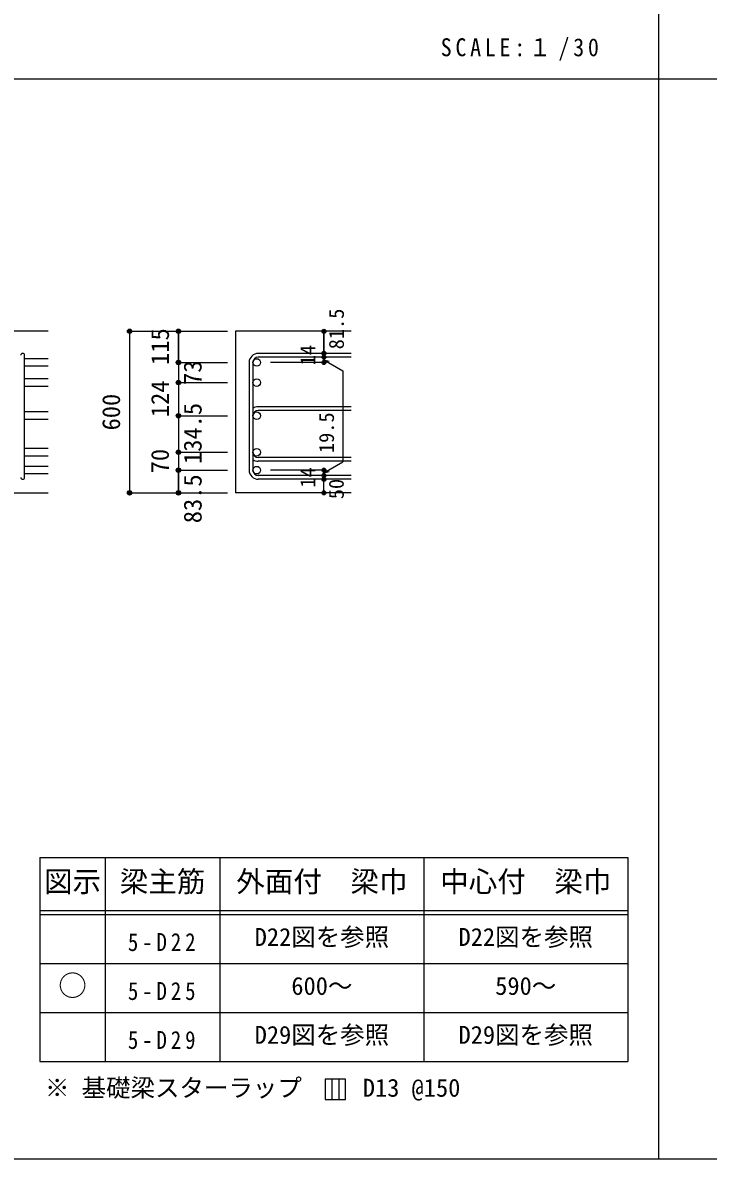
# Model space of a CAD drawing. Units: millimetres at full size, sheet at 1:30, with parts at other scales. Extents: x -5973 to 5954, y -4195 to 4201.
# Drawn here: x -3464 to -942, y -4195 to -15 of the extents above; entities that cross this region are included whole.
import ezdxf
from ezdxf.enums import TextEntityAlignment as Align

# ---------------------------------------------------------------- set-up
doc = ezdxf.new("R2010")
doc.units = ezdxf.units.MM
doc.header["$LTSCALE"] = 30
doc.header["$PDMODE"] = 32
doc.header["$PDSIZE"] = 15
for name, color, linetype in [('0-1', 2, 'Continuous'), ('0-5', 7, 'Continuous'), ('0-6', 7, 'Continuous'), ('0-D', 4, 'Continuous'), ('6-7_文字', 7, 'Continuous'), ('6-E_枠', 7, 'Continuous'), ('F-0_枠', 6, 'Continuous')]:
    doc.layers.add(name, color=color, linetype=linetype)
doc.styles.add('ＭＳ ゴシック', font='')
doc.styles.get('ＭＳ ゴシック').set_extended_font_data('MS Gothic')

msp = doc.modelspace()

# ---------------------------------------------------------------- linework, layer by layer
at = {"layer": '0-1'}
for p, q in [((-3370.8, -1149.89), (-4820.8, -1149.89)), ((-2255.8, -1149.89), (-2680.8, -1149.89)), ((-2680.8, -1149.89), (-2680.8, -1744.32)), ((-3770.8, -1744.32), (-3370.8, -1744.32)), ((-2255.8, -1744.32), (-2680.8, -1744.32))]:
    msp.add_line(p, q, dxfattribs=at)
at = {"layer": '0-5'}
for p, q in [((-3370.8, -1250.82), (-3456.8, -1250.82)), ((-3370.8, -1278.82), (-3456.8, -1278.82)), ((-3370.8, -1324.82), (-3456.8, -1324.82)), ((-3370.8, -1352.82), (-3456.8, -1352.82)), ((-3370.8, -1446.82), (-3456.8, -1446.82)), ((-3370.8, -1474.82), (-3456.8, -1474.82)), ((-3370.8, -1580.82), (-3456.8, -1580.82)), ((-3370.8, -1608.82), (-3456.8, -1608.82)), ((-3370.8, -1646.82), (-3456.8, -1646.82)), ((-3370.8, -1674.82), (-3456.8, -1674.82))]:
    msp.add_line(p, q, dxfattribs=at)
at = {"layer": '0-5', "color": 3}
for centre in [(-2602.8, -1264.82), (-2602.8, -1338.82), (-2602.8, -1460.82), (-2602.8, -1594.82), (-2602.8, -1594.82), (-2602.8, -1660.82), (-2602.8, -1660.82)]:
    msp.add_circle(centre, 14, dxfattribs=at)
at = {"layer": '0-6'}
for p, q in [((-3456.8, -1687.32), (-3456.8, -1238.32)), ((-2255.8, -1231.32), (-2597.3, -1231.32)), ((-2255.8, -1245.32), (-2597.3, -1245.32)), ((-2630.8, -1264.82), (-2630.8, -1660.82)), ((-2616.8, -1264.82), (-2616.8, -1660.82)), ((-2255.8, -1427.32), (-2597.3, -1427.32)), ((-2255.8, -1441.32), (-2597.3, -1441.32)), ((-2255.8, -1614.32), (-2597.3, -1614.32)), ((-2255.8, -1628.32), (-2597.3, -1628.32)), ((-2255.8, -1680.32), (-2597.3, -1680.32)), ((-2255.8, -1694.32), (-2597.3, -1694.32))]:
    msp.add_line(p, q, dxfattribs=at)
for centre, radius, start, end in [((-3463.8, -1238.32), 7, 0, 180), ((-2597.3, -1264.82), 33.5, 90, 180), ((-2597.3, -1264.82), 19.5, 90, 180), ((-2597.3, -1460.82), 33.5, 90, 125.59765), ((-2597.3, -1460.82), 19.5, 90, 180), ((-2597.3, -1594.82), 19.5, 180, 270), ((-2597.3, -1594.82), 33.5, 234.40235, 270), ((-2597.3, -1660.82), 33.5, 180, 270), ((-2597.3, -1660.82), 19.5, 180, 270), ((-3463.8, -1687.32), 7, 180, 0)]:
    msp.add_arc(centre, radius, start, end, dxfattribs=at)
at = {"layer": '0-D'}
for p, q in [((-3070.8, -1149.89), (-2890.8, -1149.89)), ((-3070.8, -1149.89), (-3070.8, -1744.32)), ((-2890.8, -1149.89), (-2710.8, -1149.89)), ((-2890.8, -1149.89), (-2710.8, -1149.89)), ((-2890.8, -1264.82), (-2890.8, -1149.89)), ((-2355.8, -1245.32), (-2355.8, -1231.32)), ((-2355.8, -1245.32), (-2355.8, -1264.82)), ((-2890.8, -1264.82), (-2710.8, -1264.82)), ((-2890.8, -1264.82), (-2890.8, -1343.39)), ((-2890.8, -1264.82), (-2710.8, -1264.82)), ((-2355.8, -1264.82), (-2551.89, -1264.82)), ((-2355.8, -1255.07), (-2336.48, -1260.25)), ((-2355.8, -1255.07), (-2285.74, -1295.52)), ((-2285.74, -1295.52), (-2285.74, -1630.12)), ((-2890.8, -1338.82), (-2710.8, -1338.82)), ((-2890.8, -1460.82), (-2710.8, -1460.82)), ((-2890.8, -1460.82), (-2710.8, -1460.82)), ((-2890.8, -1460.82), (-2710.8, -1460.82)), ((-2890.8, -1594.82), (-2710.8, -1594.82)), ((-2890.8, -1594.82), (-2710.8, -1594.82)), ((-2890.8, -1594.82), (-2710.8, -1594.82)), ((-2355.8, -1670.57), (-2285.74, -1630.12)), ((-2890.8, -1660.82), (-2710.8, -1660.82)), ((-2890.8, -1660.82), (-2710.8, -1660.82)), ((-2890.8, -1660.82), (-2890.8, -1744.32)), ((-2890.8, -1744.32), (-2890.8, -1660.82)), ((-2355.8, -1660.82), (-2551.89, -1660.82)), ((-2355.8, -1680.32), (-2355.8, -1660.82)), ((-2355.8, -1670.57), (-2336.48, -1665.4)), ((-2355.8, -1694.32), (-2355.8, -1680.32)), ((-2355.8, -1744.32), (-2355.8, -1694.32)), ((-3070.8, -1744.32), (-2890.8, -1744.32)), ((-2890.8, -1744.32), (-2710.8, -1744.32))]:
    msp.add_line(p, q, dxfattribs=at)
for points in [[(-3070.8, -1149.89), (-2890.8, -1149.89), (-2890.8, -1264.82)], [(-2355.8, -1149.89), (-2355.8, -1231.32), (-2355.8, -1149.89)], [(-2890.8, -1343.39), (-2890.8, -1660.82), (-2710.8, -1660.82)]]:
    msp.add_lwpolyline(points, dxfattribs=at)
for centre, radius in [((-3070.8, -1149.89), 8), ((-3070.8, -1149.89), 7.2), ((-3070.8, -1149.89), 6.4), ((-3070.8, -1149.89), 5.6), ((-3070.8, -1149.89), 4.8), ((-3070.8, -1149.89), 4), ((-3070.8, -1149.89), 3.2), ((-3070.8, -1149.89), 2.4), ((-3070.8, -1149.89), 1.6), ((-3070.8, -1149.89), 0.8), ((-2890.8, -1149.89), 8), ((-2890.8, -1149.89), 7.2), ((-2890.8, -1149.89), 6.4), ((-2890.8, -1149.89), 5.6), ((-2890.8, -1149.89), 4.8), ((-2890.8, -1149.89), 4), ((-2890.8, -1149.89), 3.2), ((-2890.8, -1149.89), 2.4), ((-2890.8, -1149.89), 1.6), ((-2890.8, -1149.89), 0.8), ((-2355.8, -1149.89), 4), ((-2355.8, -1149.89), 3.6), ((-2355.8, -1149.89), 3.2), ((-2355.8, -1149.89), 2.8), ((-2355.8, -1149.89), 2.4), ((-2355.8, -1149.89), 2), ((-2355.8, -1149.89), 1.6), ((-2355.8, -1149.89), 1.2), ((-2355.8, -1149.89), 0.8), ((-2355.8, -1149.89), 0.4), ((-2355.8, -1231.32), 4), ((-2355.8, -1245.32), 4), ((-2355.8, -1231.32), 3.6), ((-2355.8, -1245.32), 3.6), ((-2355.8, -1231.32), 3.2), ((-2355.8, -1245.32), 3.2), ((-2355.8, -1231.32), 2.8), ((-2355.8, -1245.32), 2.8), ((-2355.8, -1231.32), 2.4), ((-2355.8, -1245.32), 2.4), ((-2355.8, -1231.32), 2), ((-2355.8, -1245.32), 2), ((-2355.8, -1231.32), 1.6), ((-2355.8, -1245.32), 1.6), ((-2355.8, -1231.32), 1.2), ((-2355.8, -1245.32), 1.2), ((-2355.8, -1231.32), 0.8), ((-2355.8, -1245.32), 0.8), ((-2355.8, -1231.32), 0.4), ((-2355.8, -1245.32), 0.4), ((-2890.8, -1264.82), 8), ((-2890.8, -1264.82), 7.2), ((-2890.8, -1264.82), 6.4), ((-2890.8, -1264.82), 5.6), ((-2890.8, -1264.82), 4.8), ((-2890.8, -1264.82), 4), ((-2890.8, -1264.82), 3.2), ((-2890.8, -1264.82), 2.4), ((-2890.8, -1264.82), 1.6), ((-2890.8, -1264.82), 0.8), ((-2355.8, -1264.82), 4), ((-2355.8, -1264.82), 3.6), ((-2355.8, -1264.82), 3.2), ((-2355.8, -1264.82), 2.8), ((-2355.8, -1264.82), 2.4), ((-2355.8, -1264.82), 2), ((-2355.8, -1264.82), 1.6), ((-2355.8, -1264.82), 1.2), ((-2355.8, -1264.82), 0.8), ((-2355.8, -1264.82), 0.4), ((-2890.8, -1338.82), 8), ((-2890.8, -1338.82), 7.2), ((-2890.8, -1338.82), 6.4), ((-2890.8, -1338.82), 5.6), ((-2890.8, -1338.82), 4.8), ((-2890.8, -1338.82), 4), ((-2890.8, -1338.82), 3.2), ((-2890.8, -1338.82), 2.4), ((-2890.8, -1338.82), 1.6), ((-2890.8, -1338.82), 0.8), ((-2890.8, -1460.82), 8), ((-2890.8, -1460.82), 7.2), ((-2890.8, -1460.82), 6.4), ((-2890.8, -1460.82), 5.6), ((-2890.8, -1460.82), 4.8), ((-2890.8, -1460.82), 4), ((-2890.8, -1460.82), 3.2), ((-2890.8, -1460.82), 2.4), ((-2890.8, -1460.82), 1.6), ((-2890.8, -1460.82), 0.8), ((-2890.8, -1594.82), 8), ((-2890.8, -1594.82), 7.2), ((-2890.8, -1594.82), 6.4), ((-2890.8, -1594.82), 5.6), ((-2890.8, -1594.82), 4.8), ((-2890.8, -1594.82), 4), ((-2890.8, -1594.82), 3.2), ((-2890.8, -1594.82), 2.4), ((-2890.8, -1594.82), 1.6), ((-2890.8, -1594.82), 0.8), ((-2890.8, -1660.82), 8), ((-2890.8, -1660.82), 7.2), ((-2890.8, -1660.82), 6.4), ((-2890.8, -1660.82), 5.6), ((-2890.8, -1660.82), 4.8), ((-2890.8, -1660.82), 4), ((-2890.8, -1660.82), 3.2), ((-2890.8, -1660.82), 2.4), ((-2890.8, -1660.82), 1.6), ((-2890.8, -1660.82), 0.8), ((-2355.8, -1660.82), 4), ((-2355.8, -1660.82), 3.6), ((-2355.8, -1660.82), 3.2), ((-2355.8, -1660.82), 2.8), ((-2355.8, -1660.82), 2.4), ((-2355.8, -1660.82), 2), ((-2355.8, -1660.82), 1.6), ((-2355.8, -1660.82), 1.2), ((-2355.8, -1660.82), 0.8), ((-2355.8, -1660.82), 0.4), ((-2355.8, -1680.32), 4), ((-2355.8, -1694.32), 4), ((-2355.8, -1680.32), 3.6), ((-2355.8, -1694.32), 3.6), ((-2355.8, -1680.32), 3.2), ((-2355.8, -1694.32), 3.2), ((-2355.8, -1680.32), 2.8), ((-2355.8, -1694.32), 2.8), ((-2355.8, -1680.32), 2.4), ((-2355.8, -1694.32), 2.4), ((-2355.8, -1680.32), 2), ((-2355.8, -1694.32), 2), ((-2355.8, -1680.32), 1.6), ((-2355.8, -1694.32), 1.6), ((-2355.8, -1680.32), 1.2), ((-2355.8, -1694.32), 1.2), ((-2355.8, -1680.32), 0.8), ((-2355.8, -1694.32), 0.8), ((-2355.8, -1680.32), 0.4), ((-2355.8, -1694.32), 0.4), ((-3070.8, -1744.32), 8), ((-3070.8, -1744.32), 7.2), ((-3070.8, -1744.32), 6.4), ((-3070.8, -1744.32), 5.6), ((-3070.8, -1744.32), 4.8), ((-3070.8, -1744.32), 4), ((-3070.8, -1744.32), 3.2), ((-3070.8, -1744.32), 2.4), ((-3070.8, -1744.32), 1.6), ((-3070.8, -1744.32), 0.8), ((-2890.8, -1744.32), 8), ((-2890.8, -1744.32), 7.2), ((-2890.8, -1744.32), 6.4), ((-2890.8, -1744.32), 5.6), ((-2890.8, -1744.32), 4.8), ((-2890.8, -1744.32), 4), ((-2890.8, -1744.32), 3.2), ((-2890.8, -1744.32), 2.4), ((-2890.8, -1744.32), 1.6), ((-2890.8, -1744.32), 0.8), ((-2355.8, -1744.32), 4), ((-2355.8, -1744.32), 3.6), ((-2355.8, -1744.32), 3.2), ((-2355.8, -1744.32), 2.8), ((-2355.8, -1744.32), 2.4), ((-2355.8, -1744.32), 2), ((-2355.8, -1744.32), 1.6), ((-2355.8, -1744.32), 1.2), ((-2355.8, -1744.32), 0.8), ((-2355.8, -1744.32), 0.4)]:
    msp.add_circle(centre, radius, dxfattribs=at)
at = {"layer": '0-D', "color": 7}
for p in [(-3070.8, -1149.89), (-2890.8, -1149.89), (-2355.8, -1149.89), (-2355.8, -1231.32), (-2355.8, -1245.32), (-2890.8, -1264.82), (-2355.8, -1264.82), (-2890.8, -1338.82), (-2890.8, -1460.82), (-2890.8, -1594.82), (-2890.8, -1660.82), (-2355.8, -1660.82), (-2355.8, -1660.82), (-2355.8, -1680.32), (-2355.8, -1694.32), (-3070.8, -1744.32), (-2890.8, -1744.32), (-2355.8, -1744.32)]:
    msp.add_point(p, dxfattribs=at)
at = {"layer": '6-7_文字'}
for p, q in [((-2326.19, -3900.27), (-2326.19, -3975.27)), ((-2301.19, -3900.27), (-2301.19, -3975.27))]:
    msp.add_line(p, q, dxfattribs=at)
msp.add_lwpolyline([(-2351.19, -3975.27), (-2276.19, -3975.27), (-2276.19, -3900.27), (-2351.19, -3900.27)], close=True, dxfattribs=at)
at = {"layer": '6-E_枠', "color": 3}
for p, q in [((-3400.52, -3085.43), (-3400.52, -3835.43)), ((-3400.52, -3085.43), (-1238, -3085.43)), ((-1238, -3085.43), (-1238, -3835.43)), ((-3400.52, -3835.43), (-1238, -3835.43))]:
    msp.add_line(p, q, dxfattribs=at)
at = {"layer": '6-E_枠'}
for p, q in [((-3160.52, -3085.43), (-3160.52, -3835.43)), ((-2738, -3085.43), (-2738, -3835.43)), ((-1988, -3085.43), (-1988, -3835.43)), ((-3400.52, -3280.43), (-1238, -3280.43)), ((-3400.52, -3295.43), (-1238, -3295.43)), ((-3400.52, -3475.43), (-1238, -3475.43)), ((-3400.52, -3655.43), (-1238, -3655.43))]:
    msp.add_line(p, q, dxfattribs=at)
at = {"layer": 'F-0_枠', "color": 2}
for p, q in [((-1124.64, 4201.15), (-1124.64, -4195.24)), ((-5972.88, -222.05), (3723.6, -222.05))]:
    msp.add_line(p, q, dxfattribs=at)
at = {"layer": 'F-0_枠'}
msp.add_line((5954.1, -4195.24), (-5972.88, -4195.24), dxfattribs=at)

# ---------------------------------------------------------------- texts
at = {"layer": '0-D', "style": 'ＭＳ ゴシック'}
for s, height, p in [('81.5', 54.99, (-2265.8, -1216.32)), ('115', 65.98, (-2905.98, -1273.59)), ('14', 54.99, (-2371.03, -1275.26)), ('73', 65.98, (-2785.98, -1347.14)), ('124', 65.98, (-2905.87, -1465.92)), ('600', 65.98, (-3085.8, -1514.61)), ('134.5', 65.98, (-2785.84, -1638)), ('19.5', 54.99, (-2302.12, -1597.95)), ('70', 65.98, (-2906.19, -1672.33)), ('14', 54.99, (-2371.06, -1725)), ('83.5', 65.98, (-2785.8, -1855.82)), ('50', 54.99, (-2266.3, -1767.62))]:
    msp.add_text(s, height=height, rotation=90, dxfattribs=at).set_placement(p, align=Align.BOTTOM_LEFT)
at = {"layer": '6-7_文字', "color": 2, "style": 'ＭＳ ゴシック'}
for s, p in [('図示', (-3385.52, -3235.43)), ('梁主筋', (-3106.76, -3235.43)), ('外面付\u3000梁巾', (-2678, -3235.43)), ('中心付\u3000梁巾', (-1928, -3235.43)), ('○', (-3333.02, -3617.93))]:
    msp.add_text(s, height=76.98, dxfattribs=at).set_placement(p, align=Align.BOTTOM_LEFT)
at = {"layer": '6-7_文字', "style": 'ＭＳ ゴシック'}
for s, p in [('D22図を参照', (-2610.5, -3430.43)), ('D22図を参照', (-1860.5, -3430.43)), ('600～', (-2475.5, -3610.43)), ('590～', (-1725.5, -3610.43)), ('D29図を参照', (-2610.5, -3790.43)), ('D29図を参照', (-1860.5, -3790.43)), ('※ 基礎梁スターラップ     D13 @150', (-3381.96, -3985.01))]:
    msp.add_text(s, height=65.98, dxfattribs=at).set_placement(p, align=Align.BOTTOM_LEFT)
at = {"layer": '6-7_文字', "color": 2, "insert": (-1925.98, -154.55), "char_height": 65.98, "attachment_point": 7, "style": 'ＭＳ ゴシック'}
msp.add_mtext('\\T1.34;\\W0.9;SCALE:１/30', dxfattribs=at)
at = {"layer": '6-7_文字', "char_height": 65.98, "attachment_point": 7, "style": 'ＭＳ ゴシック'}
for s, insert in [('\\T1.38;\\W0.85;5-D22', (-3076.76, -3430.43)), ('\\T1.38;\\W0.85;5-D25', (-3076.76, -3610.43)), ('\\T1.38;\\W0.85;5-D29', (-3076.76, -3790.43))]:
    msp.add_mtext(s, dxfattribs=dict(at, insert=insert))

doc.saveas('drawing.dxf')
